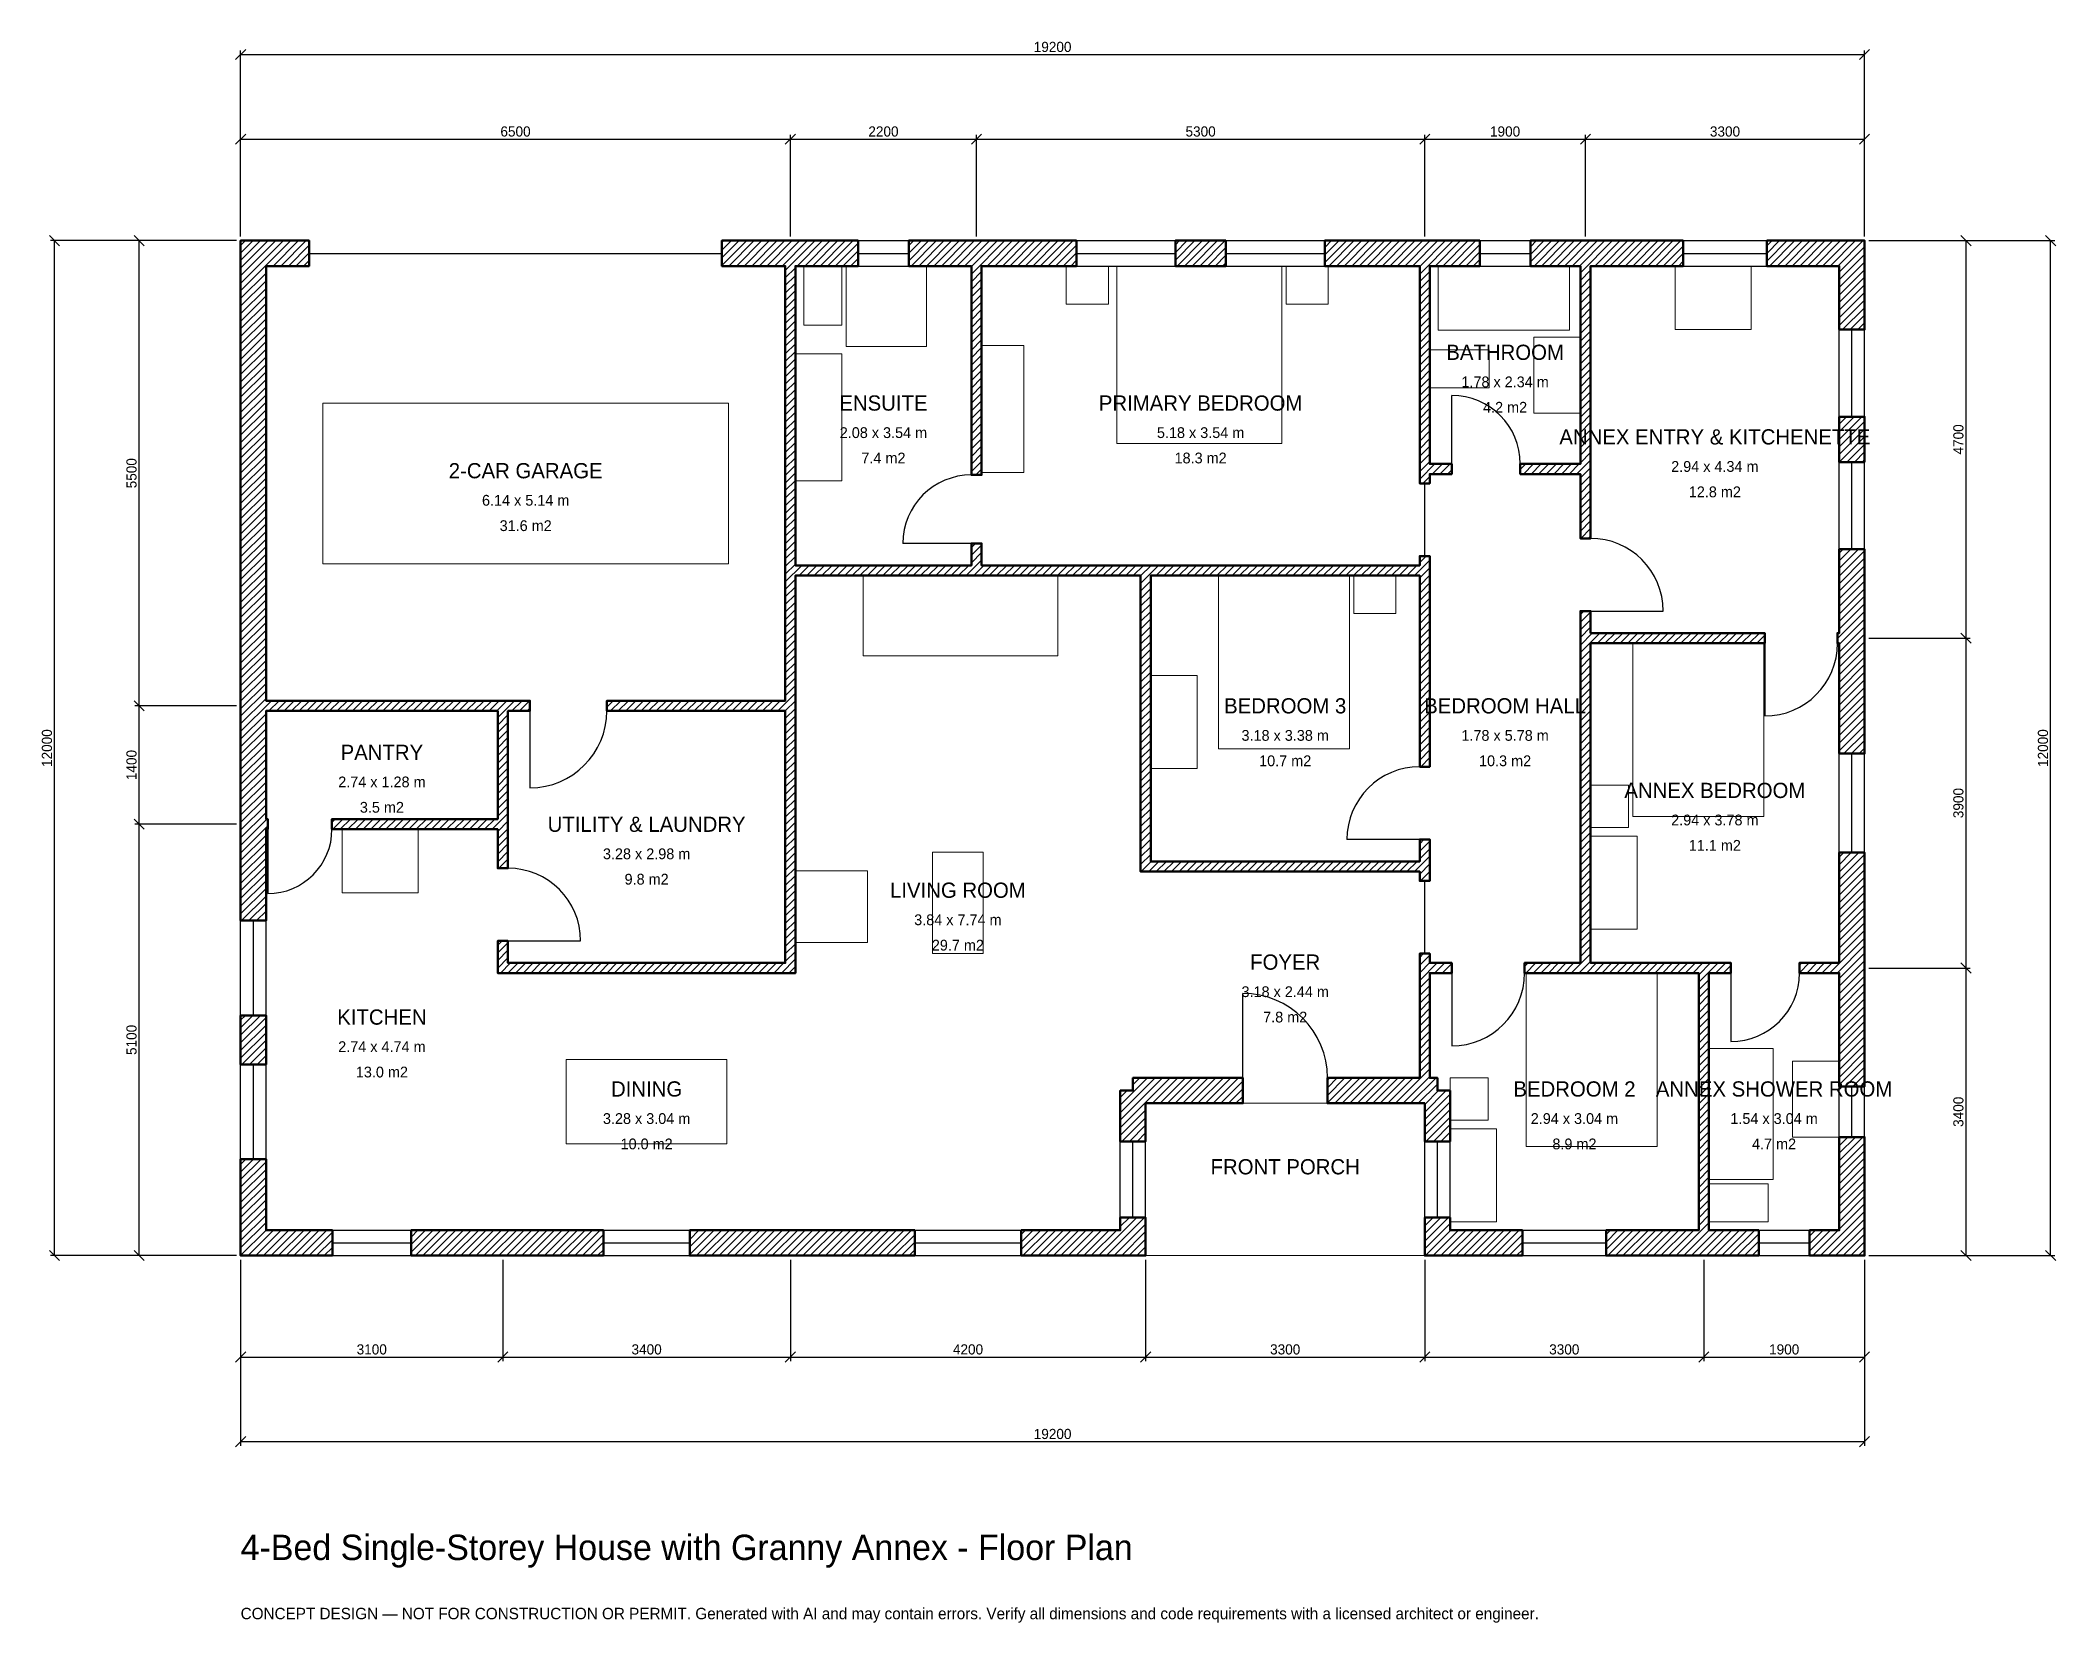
# Model space of a CAD drawing. Header units: millimetres. Extents: x -2369 to 21460, y -4341 to 14369.
import ezdxf
from ezdxf.enums import TextEntityAlignment as Align

# ---------------------------------------------------------------- set-up
doc = ezdxf.new("R2010")
doc.units = ezdxf.units.MM
doc.linetypes.add('DASHED', pattern=[1.524, 1.27, -0.254])
for name, color, linetype, lineweight in [('A-ANNO-DIMS', 1, 'Continuous', 13), ('A-ANNO-TEXT', 7, 'Continuous', 18), ('A-AREA-IDEN', 7, 'Continuous', 18), ('A-DOOR', 2, 'Continuous', 25), ('A-FLOR-FIXT', 9, 'Continuous', 13), ('A-FURN', 9, 'Continuous', 13), ('A-GLAZ', 4, 'Continuous', 25), ('A-SITE-PAVE', 8, 'Continuous', 13), ('A-WALL', 7, 'Continuous', 50), ('A-WALL-PATT', 8, 'Continuous', 13)]:
    doc.layers.add(name, color=color, linetype=linetype, lineweight=lineweight)
doc.dimstyles.new('PLAN', dxfattribs={"dimtxt": 120, "dimasz": 80, "dimexe": 50, "dimexo": 50, "dimgap": 30, "dimtad": 1, "dimdec": 0, "dimtsz": 60, "dimcen": 2.5, "dimclrd": 1, "dimclre": 1, "dimazin": 3, "dimtfac": 1, "dimtmove": 0, "dimatfit": 3})

msp = doc.modelspace()

# ---------------------------------------------------------------- hatches: boundary and pattern name
at = {"layer": 'A-WALL-PATT'}
h = msp.add_hatch(dxfattribs=at)
h.set_pattern_fill('ANSI31', color=8, scale=20)
h.paths.add_polyline_path([(2015, 0), (2015, 300), (2950, 300), (3250, 300), (4290, 300), (4290, 0), (3250, 0), (2950, 0), (2015, 0)])
h.paths.add_polyline_path([(300, 0), (300, -0.001), (0, -0.001), (0, 0), (-0.001, 0), (-0.001, 0), (-0.001, 300), (0, 300), (0, 1140), (300, 1140), (300, 300), (1085, 300), (1085, 0), (300, 0)])
h.paths.add_polyline_path([(0, 2840), (300, 2840), (300, 2260), (0, 2260), (0, 2840)])
h.paths.add_polyline_path([(0, 4950), (0, 5040), (-0.001, 5040), (-0.001, 5160), (0, 5160), (0, 5250), (0, 6350), (0, 6440), (-0.001, 6440), (-0.001, 6560), (0, 6560), (0, 6650), (0, 11700), (-0.001, 11700), (-0.001, 12000), (0, 12000), (0, 12000.001), (300, 12000.001), (300, 12000), (810, 12000), (810, 11700), (300, 11700), (300, 6650), (300, 6560), (3040, 6560), (3160, 6560), (3420, 6560), (3420, 6440), (3160, 6440), (3160, 5160), (3160, 5040), (3160, 4580), (3040, 4580), (3040, 5040), (1080, 5040), (1080, 5160), (3040, 5160), (3040, 6440), (300, 6440), (300, 6350), (300, 5250), (300, 5160), (320, 5160), (320, 5040), (300, 5040), (300, 4950), (300, 3960), (0, 3960), (0, 4950)])
h.paths.add_polyline_path([(6350, 12000), (6440, 12000), (6440, 12000.001), (6560, 12000.001), (6560, 12000), (6650, 12000), (7300, 12000), (7300, 11700), (6650, 11700), (6560, 11700), (6560, 8160), (8640, 8160), (8640, 8420), (8760, 8420), (8760, 8160), (10640, 8160), (10760, 8160), (13940, 8160), (13940, 8270), (14060, 8270), (14060, 8160), (14060, 8040), (14060, 5780), (13940, 5780), (13940, 8040), (10760, 8040), (10760, 4660), (13940, 4660), (13940, 4920), (14060, 4920), (14060, 4660), (14060, 4540), (14060, 4430), (13940, 4430), (13940, 4540), (10760, 4540), (10640, 4540), (10640, 4660), (10640, 8040), (8760, 8040), (8640, 8040), (6560, 8040), (6560, 6560), (6560, 6440), (6560, 3460), (6560, 3340), (6440, 3340), (3160, 3340), (3040, 3340), (3040, 3460), (3040, 3720), (3160, 3720), (3160, 3460), (6440, 3460), (6440, 6440), (4330, 6440), (4330, 6560), (6440, 6560), (6440, 8040), (6440, 8160), (6440, 11700), (6350, 11700), (5690, 11700), (5690, 12000), (6350, 12000)])
h.paths.add_polyline_path([(8550, 12000), (8640, 12000), (8640, 12000.001), (8760, 12000.001), (8760, 12000), (8850, 12000), (9881.6667, 12000), (9881.6667, 11700), (8850, 11700), (8760, 11700), (8760, 9230), (8640, 9230), (8640, 11700), (8550, 11700), (7900, 11700), (7900, 12000), (8550, 12000)])
h.paths.add_polyline_path([(11648.3333, 12000), (11648.3333, 11700), (11051.6667, 11700), (11051.6667, 12000), (11648.3333, 12000)])
h.paths.add_polyline_path([(13850, 12000), (13940, 12000), (13940, 12000.001), (14060, 12000.001), (14060, 12000), (14150, 12000), (14650, 12000), (14650, 11700), (14150, 11700), (14060, 11700), (14060, 9360), (14320, 9360), (14320, 9240), (14060, 9240), (14060, 9130), (13940, 9130), (13940, 9240), (13940, 9360), (13940, 11700), (13850, 11700), (12818.3333, 11700), (12818.3333, 12000), (13850, 12000)])
h.paths.add_polyline_path([(15750, 12000), (15840, 12000), (15840, 12000.001), (15960, 12000.001), (15960, 12000), (16050, 12000), (17055, 12000), (17055, 11700), (16050, 11700), (15960, 11700), (15960, 9360), (15960, 9240), (15960, 8480), (15840, 8480), (15840, 9240), (15130, 9240), (15130, 9360), (15840, 9360), (15840, 11700), (15750, 11700), (15250, 11700), (15250, 12000), (15750, 12000)])
h.paths.add_polyline_path([(18900, 12000), (18900, 12000.001), (19200, 12000.001), (19200, 12000), (19200.001, 12000), (19200.001, 11700), (19200, 11700), (19200, 10948.3333), (18900, 10948.3333), (18900, 11700), (18045, 11700), (18045, 12000), (18900, 12000)])
h.paths.add_polyline_path([(19200, 9381.6667), (18900, 9381.6667), (18900, 9918.3333), (19200, 9918.3333), (19200, 9381.6667)])
h.paths.add_polyline_path([(19200, 7450), (19200, 7360), (19200.001, 7360), (19200.001, 7240), (19200, 7240), (19200, 7150), (19200, 5935), (18900, 5935), (18900, 7150), (18900, 7240), (18880, 7240), (18880, 7360), (18900, 7360), (18900, 7450), (18900, 8351.6667), (19200, 8351.6667), (19200, 7450)])
h.paths.add_polyline_path([(19200, 3550), (19200, 3460), (19200.001, 3460), (19200.001, 3340), (19200, 3340), (19200, 3250), (19200, 2000), (18900, 2000), (18900, 3250), (18900, 3340), (18430, 3340), (18430, 3460), (18900, 3460), (18900, 3550), (18900, 4765), (19200, 4765), (19200, 3550)])
h.paths.add_polyline_path([(19200, 300), (19200.001, 300), (19200.001, 0), (19200.001, 0), (19200, 0), (19200, -0.001), (18900, -0.001), (18900, 0), (18550, 0), (18550, 300), (18900, 300), (18900, 1400), (19200, 1400), (19200, 300)])
h.paths.add_polyline_path([(17450, 0), (17360, 0), (17360, -0.001), (17240, -0.001), (17240, 0), (17150, 0), (16145, 0), (16145, 300), (17150, 300), (17240, 300), (17240, 3340), (15960, 3340), (15840, 3340), (15180, 3340), (15180, 3460), (15840, 3460), (15840, 7240), (15840, 7360), (15840, 7620), (15960, 7620), (15960, 7360), (18020, 7360), (18020, 7240), (15960, 7240), (15960, 3460), (17240, 3460), (17360, 3460), (17620, 3460), (17620, 3340), (17360, 3340), (17360, 300), (17450, 300), (17950, 300), (17950, 0), (17450, 0)])
h.paths.add_polyline_path([(14300, 0), (14300, -0.001), (14000, -0.001), (14000, 0), (13999.999, 0), (13999.999, 0), (13999.999, 300), (14000, 300), (14000, 450), (14300, 450), (14300, 300), (15155, 300), (15155, 0), (14300, 0)])
h.paths.add_polyline_path([(14000, 1740), (13999.999, 1740), (13999.999, 1799.999), (13940, 1799.999), (13940, 1800), (12850, 1800), (12850, 2100), (13940, 2100), (13940, 3340), (13940, 3460), (13940, 3570), (14060, 3570), (14060, 3460), (14320, 3460), (14320, 3340), (14060, 3340), (14060, 2100), (14150, 2100), (14150, 1950), (14300, 1950), (14300, 1350), (14000, 1350), (14000, 1740)])
h.paths.add_polyline_path([(10700, 1800), (10700, 1350), (10400, 1350), (10400, 1950), (10550, 1950), (10550, 2100), (11850, 2100), (11850, 1800), (10700, 1800)])
h.paths.add_polyline_path([(10700, 300), (10700.001, 300), (10700.001, 0), (10700.001, 0), (10700, 0), (10700, -0.001), (10400, -0.001), (10400, 0), (9230, 0), (9230, 300), (10400, 300), (10400, 450), (10700, 450), (10700, 300)])
h.paths.add_polyline_path([(6650, 0), (6350, 0), (5310, 0), (5310, 300), (6350, 300), (6650, 300), (7970, 300), (7970, 0), (6650, 0)])

# ---------------------------------------------------------------- linework, layer by layer
at = {"layer": 'A-DOOR', "linetype": 'DASHED'}
msp.add_line((810, 11850), (5690, 11850), dxfattribs=at)
at = {"layer": 'A-DOOR'}
for p, q in [((14320, 9360), (14320, 10170)), ((14000, 8270), (14000, 9130)), ((8640, 8420), (7830, 8420)), ((15960, 7620), (16820, 7620)), ((18020, 7240), (18020, 6380)), ((3420, 6440), (3420, 5530)), ((320, 5040), (320, 4280)), ((13940, 4920), (13080, 4920)), ((14000, 3570), (14000, 4430)), ((3160, 3720), (4020, 3720)), ((14320, 3340), (14320, 2480)), ((17620, 3340), (17620, 2530)), ((11850, 2100), (11850, 3100))]:
    msp.add_line(p, q, dxfattribs=at)
for centre, radius, start, end in [((14320, 9360), 810, 0, 90), ((8640, 8420), 810, 90, 180), ((15960, 7620), 860, 0, 90), ((18020, 7240), 860, 270, 360), ((3420, 6440), 910, 270, 360), ((13940, 4920), 860, 90, 180), ((320, 5040), 760, 270, 360), ((3160, 3720), 860, 0, 90), ((14320, 3340), 860, 270, 360), ((17620, 3340), 810, 270, 360), ((11850, 2100), 1000, 0, 90)]:
    msp.add_arc(centre, radius, start, end, dxfattribs=at)
at = {"layer": 'A-FLOR-FIXT'}
for points in [[(6660, 11000), (7110, 11000), (7110, 11700), (6660, 11700)], [(7160, 10750), (8110, 10750), (8110, 11700), (7160, 11700)], [(14160, 10940), (15710, 10940), (15710, 11700), (14160, 11700)], [(15290, 9960), (15840, 9960), (15840, 10860), (15290, 10860)], [(6560, 9160), (7110, 9160), (7110, 10660), (6560, 10660)], [(14060, 10260), (14760, 10260), (14760, 10710), (14060, 10710)], [(17360, 900), (18120, 900), (18120, 2450), (17360, 2450)], [(18350, 1400), (18900, 1400), (18900, 2300), (18350, 2300)], [(17360, 400), (18060, 400), (18060, 850), (17360, 850)]]:
    msp.add_lwpolyline(points, close=True, dxfattribs=at)
at = {"layer": 'A-FURN'}
for points in [[(9760, 11250), (10260, 11250), (10260, 11700), (9760, 11700)], [(10360, 9600), (12310, 9600), (12310, 11700), (10360, 11700)], [(12360, 11250), (12860, 11250), (12860, 11700), (12360, 11700)], [(16960, 10950), (17860, 10950), (17860, 11700), (16960, 11700)], [(8760, 9260), (9260, 9260), (9260, 10760), (8760, 10760)], [(970, 8180), (5770, 8180), (5770, 10080), (970, 10080)], [(7360, 7090), (9660, 7090), (9660, 8040), (7360, 8040)], [(11560, 5990), (13110, 5990), (13110, 8040), (11560, 8040)], [(13160, 7590), (13660, 7590), (13660, 8040), (13160, 8040)], [(16460, 5190), (18010, 5190), (18010, 7240), (16460, 7240)], [(10760, 5760), (11310, 5760), (11310, 6860), (10760, 6860)], [(15960, 5060), (16410, 5060), (16410, 5560), (15960, 5560)], [(1200, 4290), (2100, 4290), (2100, 5040), (1200, 5040)], [(8180, 3570), (8780, 3570), (8780, 4770), (8180, 4770)], [(15960, 3860), (16510, 3860), (16510, 4960), (15960, 4960)], [(6560, 3700), (7410, 3700), (7410, 4550), (6560, 4550)], [(15200, 1290), (16750, 1290), (16750, 3340), (15200, 3340)], [(3850, 1320), (5750, 1320), (5750, 2320), (3850, 2320)], [(14300, 1600), (14750, 1600), (14750, 2100), (14300, 2100)], [(14300, 400), (14850, 400), (14850, 1500), (14300, 1500)]]:
    msp.add_lwpolyline(points, close=True, dxfattribs=at)
at = {"layer": 'A-GLAZ'}
for p, q in [((7300, 12000), (7900, 12000)), ((9881.6667, 12000), (11051.6667, 12000)), ((11648.3333, 12000), (12818.3333, 12000)), ((14650, 12000), (15250, 12000)), ((17055, 12000), (18045, 12000)), ((7300, 11850), (7900, 11850)), ((7300, 11700), (7900, 11700)), ((9881.6667, 11850), (11051.6667, 11850)), ((9881.6667, 11700), (11051.6667, 11700)), ((11648.3333, 11850), (12818.3333, 11850)), ((11648.3333, 11700), (12818.3333, 11700)), ((14650, 11850), (15250, 11850)), ((14650, 11700), (15250, 11700)), ((17055, 11850), (18045, 11850)), ((17055, 11700), (18045, 11700)), ((18900, 9918.3333), (18900, 10948.3333)), ((19050, 9918.3333), (19050, 10948.3333)), ((19200, 9918.3333), (19200, 10948.3333)), ((18900, 8351.6667), (18900, 9381.6667)), ((19050, 8351.6667), (19050, 9381.6667)), ((19200, 8351.6667), (19200, 9381.6667)), ((18900, 4765), (18900, 5935)), ((19050, 4765), (19050, 5935)), ((19200, 4765), (19200, 5935)), ((0, 2840), (0, 3960)), ((150, 2840), (150, 3960)), ((300, 2840), (300, 3960)), ((0, 1140), (0, 2260)), ((150, 1140), (150, 2260)), ((300, 1140), (300, 2260)), ((18900, 1400), (18900, 2000)), ((19050, 1400), (19050, 2000)), ((19200, 1400), (19200, 2000)), ((10400, 450), (10400, 1350)), ((10550, 450), (10550, 1350)), ((10700, 450), (10700, 1350)), ((14000, 450), (14000, 1350)), ((14150, 450), (14150, 1350)), ((14300, 450), (14300, 1350)), ((1085, 300), (2015, 300)), ((4290, 300), (5310, 300)), ((7970, 300), (9230, 300)), ((15155, 300), (16145, 300)), ((17950, 300), (18550, 300)), ((1085, 150), (2015, 150)), ((1085, 0), (2015, 0)), ((4290, 150), (5310, 150)), ((4290, 0), (5310, 0)), ((7970, 150), (9230, 150)), ((7970, 0), (9230, 0)), ((15155, 150), (16145, 150)), ((15155, 0), (16145, 0)), ((17950, 150), (18550, 150)), ((17950, 0), (18550, 0))]:
    msp.add_line(p, q, dxfattribs=at)
at = {"layer": 'A-SITE-PAVE', "linetype": 'DASHED'}
msp.add_lwpolyline([(10700, 0), (14000, 0), (14000, 1800), (10700, 1800)], close=True, dxfattribs=at)
at = {"layer": 'A-WALL'}
for points in [[(0, 4950), (0, 5040), (-0.001, 5040), (-0.001, 5160), (0, 5160), (0, 5250), (0, 6350), (0, 6440), (-0.001, 6440), (-0.001, 6560), (0, 6560), (0, 6650), (0, 11700), (-0.001, 11700), (-0.001, 12000), (0, 12000), (0, 12000.001), (300, 12000.001), (300, 12000), (810, 12000), (810, 11700), (300, 11700), (300, 6650), (300, 6560), (3040, 6560), (3160, 6560), (3420, 6560), (3420, 6440), (3160, 6440), (3160, 5160), (3160, 5040), (3160, 4580), (3040, 4580), (3040, 5040), (1080, 5040), (1080, 5160), (3040, 5160), (3040, 6440), (300, 6440), (300, 6350), (300, 5250), (300, 5160), (320, 5160), (320, 5040), (300, 5040), (300, 4950), (300, 3960), (0, 3960), (0, 4950)], [(6350, 12000), (6440, 12000), (6440, 12000.001), (6560, 12000.001), (6560, 12000), (6650, 12000), (7300, 12000), (7300, 11700), (6650, 11700), (6560, 11700), (6560, 8160), (8640, 8160), (8640, 8420), (8760, 8420), (8760, 8160), (10640, 8160), (10760, 8160), (13940, 8160), (13940, 8270), (14060, 8270), (14060, 8160), (14060, 8040), (14060, 5780), (13940, 5780), (13940, 8040), (10760, 8040), (10760, 4660), (13940, 4660), (13940, 4920), (14060, 4920), (14060, 4660), (14060, 4540), (14060, 4430), (13940, 4430), (13940, 4540), (10760, 4540), (10640, 4540), (10640, 4660), (10640, 8040), (8760, 8040), (8640, 8040), (6560, 8040), (6560, 6560), (6560, 6440), (6560, 3460), (6560, 3340), (6440, 3340), (3160, 3340), (3040, 3340), (3040, 3460), (3040, 3720), (3160, 3720), (3160, 3460), (6440, 3460), (6440, 6440), (4330, 6440), (4330, 6560), (6440, 6560), (6440, 8040), (6440, 8160), (6440, 11700), (6350, 11700), (5690, 11700), (5690, 12000), (6350, 12000)], [(8550, 12000), (8640, 12000), (8640, 12000.001), (8760, 12000.001), (8760, 12000), (8850, 12000), (9881.6667, 12000), (9881.6667, 11700), (8850, 11700), (8760, 11700), (8760, 9230), (8640, 9230), (8640, 11700), (8550, 11700), (7900, 11700), (7900, 12000), (8550, 12000)], [(11648.3333, 12000), (11648.3333, 11700), (11051.6667, 11700), (11051.6667, 12000), (11648.3333, 12000)], [(13850, 12000), (13940, 12000), (13940, 12000.001), (14060, 12000.001), (14060, 12000), (14150, 12000), (14650, 12000), (14650, 11700), (14150, 11700), (14060, 11700), (14060, 9360), (14320, 9360), (14320, 9240), (14060, 9240), (14060, 9130), (13940, 9130), (13940, 9240), (13940, 9360), (13940, 11700), (13850, 11700), (12818.3333, 11700), (12818.3333, 12000), (13850, 12000)], [(15750, 12000), (15840, 12000), (15840, 12000.001), (15960, 12000.001), (15960, 12000), (16050, 12000), (17055, 12000), (17055, 11700), (16050, 11700), (15960, 11700), (15960, 9360), (15960, 9240), (15960, 8480), (15840, 8480), (15840, 9240), (15130, 9240), (15130, 9360), (15840, 9360), (15840, 11700), (15750, 11700), (15250, 11700), (15250, 12000), (15750, 12000)], [(18900, 12000), (18900, 12000.001), (19200, 12000.001), (19200, 12000), (19200.001, 12000), (19200.001, 11700), (19200, 11700), (19200, 10948.3333), (18900, 10948.3333), (18900, 11700), (18045, 11700), (18045, 12000), (18900, 12000)], [(19200, 9381.6667), (18900, 9381.6667), (18900, 9918.3333), (19200, 9918.3333), (19200, 9381.6667)], [(19200, 7450), (19200, 7360), (19200.001, 7360), (19200.001, 7240), (19200, 7240), (19200, 7150), (19200, 5935), (18900, 5935), (18900, 7150), (18900, 7240), (18880, 7240), (18880, 7360), (18900, 7360), (18900, 7450), (18900, 8351.6667), (19200, 8351.6667), (19200, 7450)], [(17450, 0), (17360, 0), (17360, -0.001), (17240, -0.001), (17240, 0), (17150, 0), (16145, 0), (16145, 300), (17150, 300), (17240, 300), (17240, 3340), (15960, 3340), (15840, 3340), (15180, 3340), (15180, 3460), (15840, 3460), (15840, 7240), (15840, 7360), (15840, 7620), (15960, 7620), (15960, 7360), (18020, 7360), (18020, 7240), (15960, 7240), (15960, 3460), (17240, 3460), (17360, 3460), (17620, 3460), (17620, 3340), (17360, 3340), (17360, 300), (17450, 300), (17950, 300), (17950, 0), (17450, 0)], [(19200, 3550), (19200, 3460), (19200.001, 3460), (19200.001, 3340), (19200, 3340), (19200, 3250), (19200, 2000), (18900, 2000), (18900, 3250), (18900, 3340), (18430, 3340), (18430, 3460), (18900, 3460), (18900, 3550), (18900, 4765), (19200, 4765), (19200, 3550)], [(14000, 1740), (13999.999, 1740), (13999.999, 1799.999), (13940, 1799.999), (13940, 1800), (12850, 1800), (12850, 2100), (13940, 2100), (13940, 3340), (13940, 3460), (13940, 3570), (14060, 3570), (14060, 3460), (14320, 3460), (14320, 3340), (14060, 3340), (14060, 2100), (14150, 2100), (14150, 1950), (14300, 1950), (14300, 1350), (14000, 1350), (14000, 1740)], [(0, 2840), (300, 2840), (300, 2260), (0, 2260), (0, 2840)], [(10700, 1800), (10700, 1350), (10400, 1350), (10400, 1950), (10550, 1950), (10550, 2100), (11850, 2100), (11850, 1800), (10700, 1800)], [(19200, 300), (19200.001, 300), (19200.001, 0), (19200.001, 0), (19200, 0), (19200, -0.001), (18900, -0.001), (18900, 0), (18550, 0), (18550, 300), (18900, 300), (18900, 1400), (19200, 1400), (19200, 300)], [(300, 0), (300, -0.001), (0, -0.001), (0, 0), (-0.001, 0), (-0.001, 0), (-0.001, 300), (0, 300), (0, 1140), (300, 1140), (300, 300), (1085, 300), (1085, 0), (300, 0)], [(2015, 0), (2015, 300), (2950, 300), (3250, 300), (4290, 300), (4290, 0), (3250, 0), (2950, 0), (2015, 0)], [(6650, 0), (6350, 0), (5310, 0), (5310, 300), (6350, 300), (6650, 300), (7970, 300), (7970, 0), (6650, 0)], [(10700, 300), (10700.001, 300), (10700.001, 0), (10700.001, 0), (10700, 0), (10700, -0.001), (10400, -0.001), (10400, 0), (9230, 0), (9230, 300), (10400, 300), (10400, 450), (10700, 450), (10700, 300)], [(14300, 0), (14300, -0.001), (14000, -0.001), (14000, 0), (13999.999, 0), (13999.999, 0), (13999.999, 300), (14000, 300), (14000, 450), (14300, 450), (14300, 300), (15155, 300), (15155, 0), (14300, 0)]]:
    msp.add_lwpolyline(points, close=True, dxfattribs=at)

# ---------------------------------------------------------------- texts
at = {"layer": 'A-ANNO-TEXT'}
for s, height, p in [('4-Bed Single-Storey House with Granny Annex - Floor Plan', 300, (0, -3600)), ('CONCEPT DESIGN — NOT FOR CONSTRUCTION OR PERMIT. Generated with AI and may contain errors. Verify all dimensions and code requirements with a licensed architect or engineer.', 135, (0, -4300))]:
    msp.add_text(s, height=height, dxfattribs=at).set_placement(p)
at = {"layer": 'A-AREA-IDEN'}
for s, height, p in [('BATHROOM', 180, (14950, 10680)), ('1.78 x 2.34 m', 127.5, (14950, 10330)), ('ENSUITE', 180, (7600, 10080)), ('PRIMARY BEDROOM', 180, (11350, 10080)), ('4.2 m2', 127.5, (14950, 10030)), ('2.08 x 3.54 m', 127.5, (7600, 9730)), ('5.18 x 3.54 m', 127.5, (11350, 9730)), ('ANNEX ENTRY & KITCHENETTE', 180, (17430, 9680)), ('2-CAR GARAGE', 180, (3370, 9280)), ('7.4 m2', 127.5, (7600, 9430)), ('18.3 m2', 127.5, (11350, 9430)), ('2.94 x 4.34 m', 127.5, (17430, 9330)), ('12.8 m2', 127.5, (17430, 9030)), ('6.14 x 5.14 m', 127.5, (3370, 8930)), ('31.6 m2', 127.5, (3370, 8630)), ('BEDROOM 3', 180, (12350, 6500)), ('BEDROOM HALL', 180, (14950, 6500)), ('3.18 x 3.38 m', 127.5, (12350, 6150)), ('1.78 x 5.78 m', 127.5, (14950, 6150)), ('PANTRY', 180, (1670, 5950)), ('10.7 m2', 127.5, (12350, 5850)), ('10.3 m2', 127.5, (14950, 5850)), ('2.74 x 1.28 m', 127.5, (1670, 5600)), ('ANNEX BEDROOM', 180, (17430, 5500)), ('3.5 m2', 127.5, (1670, 5300)), ('UTILITY & LAUNDRY', 180, (4800, 5100)), ('2.94 x 3.78 m', 127.5, (17430, 5150)), ('3.28 x 2.98 m', 127.5, (4800, 4750)), ('11.1 m2', 127.5, (17430, 4850)), ('9.8 m2', 127.5, (4800, 4450)), ('LIVING ROOM', 180, (8480, 4320)), ('3.84 x 7.74 m', 127.5, (8480, 3970)), ('29.7 m2', 127.5, (8480, 3670)), ('FOYER', 180, (12350, 3470)), ('3.18 x 2.44 m', 127.5, (12350, 3120)), ('KITCHEN', 180, (1670, 2820)), ('7.8 m2', 127.5, (12350, 2820)), ('2.74 x 4.74 m', 127.5, (1670, 2470)), ('13.0 m2', 127.5, (1670, 2170)), ('DINING', 180, (4800, 1970)), ('BEDROOM 2', 180, (15770, 1970)), ('ANNEX SHOWER ROOM', 180, (18130, 1970)), ('3.28 x 3.04 m', 127.5, (4800, 1620)), ('2.94 x 3.04 m', 127.5, (15770, 1620)), ('1.54 x 3.04 m', 127.5, (18130, 1620)), ('10.0 m2', 127.5, (4800, 1320)), ('8.9 m2', 127.5, (15770, 1320)), ('4.7 m2', 127.5, (18130, 1320)), ('FRONT PORCH', 180, (12350, 1050))]:
    msp.add_text(s, height=height, dxfattribs=at).set_placement(p, align=Align.MIDDLE_CENTER)

# ---------------------------------------------------------------- dimensions: what is measured, and where the dimension line sits
at = {"layer": 'A-ANNO-DIMS'}
for base, p1, p2, text in [((0, 14200), (0, 12000), (19200, 12000), '19200'), ((0, 13200), (0, 12000), (6500, 12000), '6500'), ((6500, 13200), (6500, 12000), (8700, 12000), '2200'), ((8700, 13200), (8700, 12000), (14000, 12000), '5300'), ((14000, 13200), (14000, 12000), (15900, 12000), '1900'), ((15900, 13200), (15900, 12000), (19200, 12000), '3300'), ((0, -1200), (0, 0), (3100, 0), '3100'), ((0, -2200), (0, 0), (19200, 0), '19200'), ((3100, -1200), (3100, 0), (6500, 0), '3400'), ((6500, -1200), (6500, 0), (10700, 0), '4200'), ((10700, -1200), (10700, 0), (14000, 0), '3300'), ((14000, -1200), (14000, 0), (17300, 0), '3300'), ((17300, -1200), (17300, 0), (19200, 0), '1900')]:
    msp.add_linear_dim(base=base, p1=p1, p2=p2, text=text, dimstyle='PLAN', dxfattribs=at).render()
for base, p1, p2, text in [((-2200, 0), (0, 0), (0, 12000), '12000'), ((-1200, 6500), (0, 6500), (0, 12000), '5500'), ((20400, 7300), (19200, 7300), (19200, 12000), '4700'), ((21400, 0), (19200, 0), (19200, 12000), '12000'), ((20400, 3400), (19200, 3400), (19200, 7300), '3900'), ((-1200, 5100), (0, 5100), (0, 6500), '1400'), ((-1200, 0), (0, 0), (0, 5100), '5100'), ((20400, 0), (19200, 0), (19200, 3400), '3400')]:
    msp.add_linear_dim(base=base, p1=p1, p2=p2, angle=90, text=text, dimstyle='PLAN', dxfattribs=at).render()

doc.saveas('drawing.dxf')
